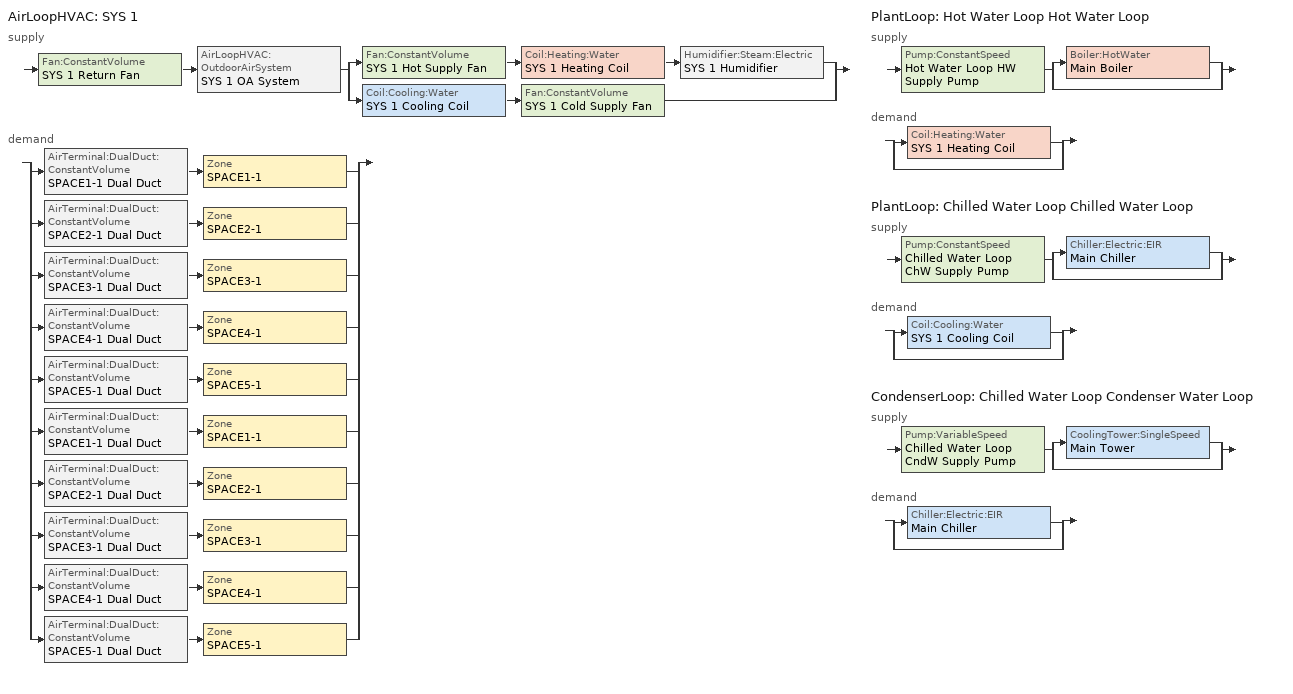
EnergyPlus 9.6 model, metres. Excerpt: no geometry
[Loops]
AirLoopHVAC 'SYS 1'
 supply: Fan:ConstantVolume 'SYS 1 Return Fan' > AirLoopHVAC:OutdoorAirSystem 'SYS 1 OA System' > split
  | Fan:ConstantVolume 'SYS 1 Hot Supply Fan' > Coil:Heating:Water 'SYS 1 Heating Coil' > Humidifier:Steam:Electric 'SYS 1 Humidifier'
  | Coil:Cooling:Water 'SYS 1 Cooling Coil' > Fan:ConstantVolume 'SYS 1 Cold Supply Fan'
 demand: split
  | AirTerminal:DualDuct:ConstantVolume 'SPACE1-1 Dual Duct' > Zone 'SPACE1-1'
  | AirTerminal:DualDuct:ConstantVolume 'SPACE2-1 Dual Duct' > Zone 'SPACE2-1'
  | AirTerminal:DualDuct:ConstantVolume 'SPACE3-1 Dual Duct' > Zone 'SPACE3-1'
  | AirTerminal:DualDuct:ConstantVolume 'SPACE4-1 Dual Duct' > Zone 'SPACE4-1'
  | AirTerminal:DualDuct:ConstantVolume 'SPACE5-1 Dual Duct' > Zone 'SPACE5-1'
  | AirTerminal:DualDuct:ConstantVolume 'SPACE1-1 Dual Duct' > Zone 'SPACE1-1'
  | AirTerminal:DualDuct:ConstantVolume 'SPACE2-1 Dual Duct' > Zone 'SPACE2-1'
  | AirTerminal:DualDuct:ConstantVolume 'SPACE3-1 Dual Duct' > Zone 'SPACE3-1'
  | AirTerminal:DualDuct:ConstantVolume 'SPACE4-1 Dual Duct' > Zone 'SPACE4-1'
  | AirTerminal:DualDuct:ConstantVolume 'SPACE5-1 Dual Duct' > Zone 'SPACE5-1'
PlantLoop 'Hot Water Loop Hot Water Loop'
 supply: Pump:ConstantSpeed 'Hot Water Loop HW Supply Pump' > split
  | Boiler:HotWater 'Main Boiler'
  | bypass
 demand: split
  | Coil:Heating:Water 'SYS 1 Heating Coil'
  | bypass
PlantLoop 'Chilled Water Loop Chilled Water Loop'
 supply: Pump:ConstantSpeed 'Chilled Water Loop ChW Supply Pump' > split
  | Chiller:Electric:EIR 'Main Chiller'
  | bypass
 demand: split
  | Coil:Cooling:Water 'SYS 1 Cooling Coil'
  | bypass
CondenserLoop 'Chilled Water Loop Condenser Water Loop'
 supply: Pump:VariableSpeed 'Chilled Water Loop CndW Supply Pump' > split
  | CoolingTower:SingleSpeed 'Main Tower'
  | bypass
 demand: split
  | Chiller:Electric:EIR 'Main Chiller'
  | bypass
[ThermostatSetpoint:DualSetpoint]
All Zones Dual SP Control: Heating Setpoint Temperature Schedule=Htg-SetP-Sch; Cooling Setpoint Temperature Schedule=Clg-SetP-Sch
[ZoneControl:Thermostat] Control Type Schedule=HVACTemplate-Always 4; Control=All Zones Dual SP Control
Name | Zone or ZoneList
SPACE1-1 Thermostat | SPACE1-1
SPACE2-1 Thermostat | SPACE2-1
SPACE3-1 Thermostat | SPACE3-1
SPACE4-1 Thermostat | SPACE4-1
SPACE5-1 Thermostat | SPACE5-1
[DesignSpecification:OutdoorAir] Outdoor Air Method=Flow/Person; Outdoor Air Flow per Person {m3/s}=0.00944; Outdoor Air Flow per Zone Floor Area {m3/s-m2}=0; Outdoor Air Flow per Zone {m3/s}=0
SZ DSOA SPACE1-1; SZ DSOA SPACE2-1; SZ DSOA SPACE3-1; SZ DSOA SPACE4-1; SZ DSOA SPACE5-1
[Sizing:Zone] Zone Cooling Design Supply Air Temperature Input Method=SupplyAirTemperature; Zone Cooling Design Supply Air Temperature {C}=12.8; Zone Cooling Design Supply Air Temperature Difference {delta C}=11.11; Zone Heating Design Supply Air Temperature Input Method=SupplyAirTemperature; Zone Heating Design Supply Air Temperature {C}=50; Zone Heating Design Supply Air Temperature Difference {delta C}=30; Zone Cooling Design Supply Air Humidity Ratio {kg-H20/kg-air}=0.008; Zone Heating Design Supply Air Humidity Ratio {kg-H2O/kg-air}=0.008; Cooling Design Air Flow Method=DesignDay; Cooling Design Air Flow Rate {m3/s}=0; Cooling Minimum Air Flow Fraction=0; Heating Design Air Flow Method=DesignDay; Heating Design Air Flow Rate {m3/s}=0; Heating Maximum Air Flow Fraction=0
Name | Design Specification Outdoor Air Object | Design Specification Zone Air Distribution Object
SPACE1-1 | SZ DSOA SPACE1-1 | SZ DSZAD SPACE1-1
SPACE2-1 | SZ DSOA SPACE2-1 | SZ DSZAD SPACE2-1
SPACE3-1 | SZ DSOA SPACE3-1 | SZ DSZAD SPACE3-1
SPACE4-1 | SZ DSOA SPACE4-1 | SZ DSZAD SPACE4-1
SPACE5-1 | SZ DSOA SPACE5-1 | SZ DSZAD SPACE5-1
[DesignSpecification:ZoneAirDistribution] Zone Air Distribution Effectiveness in Cooling Mode=1; Zone Air Distribution Effectiveness in Heating Mode=1
SZ DSZAD SPACE1-1; SZ DSZAD SPACE2-1; SZ DSZAD SPACE3-1; SZ DSZAD SPACE4-1; SZ DSZAD SPACE5-1
[Zone equipment]
SPACE1-1: SPACE1-1 Dual Duct
SPACE2-1: SPACE2-1 Dual Duct
SPACE3-1: SPACE3-1 Dual Duct
SPACE4-1: SPACE4-1 Dual Duct
SPACE5-1: SPACE5-1 Dual Duct
[AirTerminal:DualDuct:ConstantVolume] Maximum Air Flow Rate {m3/s}=autosize
SPACE1-1 Dual Duct; SPACE2-1 Dual Duct; SPACE3-1 Dual Duct; SPACE4-1 Dual Duct; SPACE5-1 Dual Duct
[Sizing:System]
SYS 1: Type of Load to Size On=Sensible; Design Outdoor Air Flow Rate {m3/s}=autosize; Central Heating Maximum System Air Flow Ratio=1; Preheat Design Temperature {C}=7.2; Preheat Design Humidity Ratio {kg-H2O/kg-air}=0.008; Precool Design Temperature {C}=11; Precool Design Humidity Ratio {kg-H2O/kg-air}=0.008; Central Cooling Design Supply Air Temperature {C}=12.8; Central Heating Design Supply Air Temperature {C}=50; Sizing Option=NonCoincident; 100% Outdoor Air in Cooling=No; 100% Outdoor Air in Heating=No; Central Cooling Design Supply Air Humidity Ratio {kg-H2O/kg-air}=0.008; Central Heating Design Supply Air Humidity Ratio {kg-H2O/kg-air}=0.008; Cooling Supply Air Flow Rate Method=DesignDay; Cooling Supply Air Flow Rate {m3/s}=0; Heating Supply Air Flow Rate Method=DesignDay; Heating Supply Air Flow Rate {m3/s}=0; System Outdoor Air Method=ZoneSum; Zone Maximum Outdoor Air Fraction=1; Cooling Design Capacity Method=CoolingDesignCapacity; Cooling Design Capacity {W}=autosize; Heating Design Capacity Method=HeatingDesignCapacity; Heating Design Capacity {W}=autosize; Central Cooling Capacity Control Method=OnOff
[AirLoopHVAC]
SYS 1: Design Supply Air Flow Rate {m3/s}=autosize
[AirLoopHVAC:ReturnPlenum]
SYS 1 Return Plenum: Zone=PLENUM-1
[SetpointManager:OutdoorAirReset] Control Variable=Temperature
Name | Setpoint at Outdoor Low Temperature {C} | Outdoor Low Temperature {C} | Setpoint at Outdoor High Temperature {C} | Outdoor High Temperature {C} | Setpoint Node or NodeList
SYS 1 Cooling Supply Air Temp Manager | 15.6 | 15.6 | 12.8 | 23.3 | SYS 1 Cold Supply Fan Outlet
SYS 1 Heating Supply Air Temp Manager | 50 | 7.8 | 26 | 12.2 | SYS 1 Heating Coil Outlet
[SetpointManager:MixedAir]
SYS 1 Cooling Coil Air Temp Manager: Control Variable=Temperature; Setpoint Node or NodeList=SYS 1 Cooling Setpoint Nodes
[Coil:Cooling:Water]
SYS 1 Cooling Coil: Design Water Flow Rate {m3/s}=autosize; Design Air Flow Rate {m3/s}=autosize; Design Inlet Water Temperature {C}=autosize; Design Inlet Air Temperature {C}=autosize; Design Outlet Air Temperature {C}=autosize; Design Inlet Air Humidity Ratio {kg-H2O/kg-air}=autosize; Design Outlet Air Humidity Ratio {kg-H2O/kg-air}=autosize; Type of Analysis=DetailedAnalysis; Heat Exchanger Configuration=CrossFlow
[Controller:WaterCoil] Control Variable=Temperature; Actuator Variable=Flow; Controller Convergence Tolerance {deltaC}=autosize; Maximum Actuated Flow {m3/s}=autosize; Minimum Actuated Flow {m3/s}=0
Name | Action
SYS 1 Cooling Coil Controller | Reverse
SYS 1 Heating Coil Controller | Normal
[Coil:Heating:Water]
SYS 1 Heating Coil: U-Factor Times Area Value {W/K}=autosize; Maximum Water Flow Rate {m3/s}=autosize; Performance Input Method=UFactorTimesAreaAndDesignWaterFlowRate; Rated Inlet Water Temperature=82.2; Rated Inlet Air Temperature=16.6; Rated Outlet Water Temperature=71.1; Rated Outlet Air Temperature=32.2; Rated Ratio for Air and Water Convection=0.5
[Fan:ConstantVolume] Availability Schedule=FanAvailSched; Fan Efficiency=0.7; Maximum Flow Rate {m3/s}=autosize; Motor Efficiency=0.9; Motor in Airstream Fraction=1
Name | Pressure Rise {Pa}
SYS 1 Return Fan | 500
SYS 1 Hot Supply Fan; SYS 1 Cold Supply Fan | 1000
[SetpointManager:SingleZone:Humidity:Minimum]
SYS 1 Humidification Setpoint Manager: Setpoint Node or NodeList=SYS 1 Humidifier Outlet
[Humidifier:Steam:Electric]
SYS 1 Humidifier: Rated Capacity {m3/s}=0.000001; Rated Power {W}=autosize; rated fan power {W}=0; Standby power {W}=0
[Controller:OutdoorAir]
SYS 1 OA Controller: Minimum Outdoor Air Flow Rate {m3/s}=autosize; Maximum Outdoor Air Flow Rate {m3/s}=autosize; Economizer Control Type=DifferentialDryBulb; Economizer Control Action Type=ModulateFlow; Lockout Type=NoLockout; Minimum Limit Type=ProportionalMinimum
[Boiler:HotWater]
Main Boiler: Fuel Type=NaturalGas; Nominal Capacity {W}=autosize; Nominal Thermal Efficiency=0.8; Efficiency Curve Temperature Evaluation Variable=LeavingBoiler; Normalized Boiler Efficiency Curve=Main Boiler Efficiency Curve; Max Design Boiler Water Flow Rate {m3/s}=autosize; Minimum Part Load Ratio=0; Maximum Part Load Ratio=1.1; Optimum Part Load Ratio=1; Temp Upper Limit Water Outlet {C}=100; Boiler Flow Mode=ConstantFlow; Parasitic Electric Load {W}=0; Sizing Factor=1
[Chiller:Electric:EIR]
Main Chiller: Reference Capacity {W}=autosize; Reference COP {W/W}=3.2; Reference Leaving Chilled Water Temperature {C}=6.67; Reference Entering Condenser Fluid Temperature {C}=29.4; Reference Evaporator Volumetric Water Flow Rate {m3/s}=autosize; Reference Condenser Volumetric Water Flow Rate {m3/s}=autosize; Cooling Capacity Function of Temperature Curve=Main Chiller RecipCapFT; Electric Input to Cooling Output Ratio Function of Temperature Curve=Main Chiller RecipEIRFT; Electric Input to Cooling Output Ratio Function of Part Load Ratio Curve=Main Chiller RecipEIRFPLR; Minimum Part Load Ratio=0; Maximum Part Load Ratio=1; Optimum Part Load Ratio=1; Minimum Unloading Ratio=0.25; Condenser Type=WaterCooled; Compressor Motor Efficiency=1; Leaving Chilled Water Lower Temperature Limit {C}=5; Chiller Flow Mode=ConstantFlow; Design Heat Recovery Water Flow Rate {m3/s}=0; Sizing Factor=1
[CoolingTower:SingleSpeed]
Main Tower: Design Water Flow Rate {m3/s}=autosize; Design Air Flow Rate {m3/s}=autosize; Design Fan Power {W}=autosize; Design U-Factor Times Area Value {W/K}=autosize; Free Convection Air Flow Rate {m3/s}=autocalculate; Free Convection U-Factor Times Area Value {W/K}=autocalculate; Performance Input Method=UFactorTimesAreaAndDesignWaterFlowRate; Free Convection Capacity {W}=autocalculate; Evaporation Loss Mode=SaturatedExit; Drift Loss Percent {percent}=0.008; Blowdown Calculation Mode=ConcentrationRatio; Blowdown Concentration Ratio=3; Capacity Control=FanCycling; Sizing Factor=1
[Sizing:Plant]
Name | Loop Type | Design loop exit temperature {C} | Design loop delta T {deltaC}
Hot Water Loop Hot Water Loop | Heating | 82 | 11
Chilled Water Loop Chilled Water Loop | Cooling | 7.22 | 6.67
Chilled Water Loop Condenser Water Loop | Condenser | 29.4 | 5.6
[PlantLoop] Fluid Type=Water; Maximum Loop Volumetric Flow Rate {m3/s}=autosize; Minimum Loop Volumetric Flow Rate {m3/s}=0; volume of the plant loop {m3}=autosize; Load Distribution Scheme=SequentialLoad; Plant Loop Demand Calculation Scheme=SingleSetpoint
Name | PlantEquipmentOperationSchemes | Maximum Loop Temperature {C} | Minimum Loop Temperature {C} | AvailabilityManagerAssignmentList | Common Pipe Simulation
Hot Water Loop Hot Water Loop | Hot Water Loop Operation | 100 | 10
Chilled Water Loop Chilled Water Loop | Chilled Water Loop Chiller Operation | 98 | 1 | Chilled Water Loop Availability List | None
[PlantEquipmentOperationSchemes] Control Scheme Schedule=HVACTemplate-Always 1
Name | Control Scheme
Hot Water Loop Operation | Hot Water Loop Operation All Hours
Chilled Water Loop Chiller Operation | Chilled Water Loop Chiller Operation All Hours
[PlantEquipmentOperation:HeatingLoad]
Hot Water Loop Operation All Hours: Load Range Lower Limit 1 {W}=0; Load Range Upper Limit 1 {W}=1000000000000000; Priority Control 1 Equipment List=Hot Water Loop All Equipment
[PlantEquipmentList]
Hot Water Loop All Equipment: Main Boiler
Chilled Water Loop All Chillers: Main Chiller
[Pump:ConstantSpeed] Rated Volumetric Flow Rate {m3/s}=autosize; Rated Pump Head {Pa}=179352; Rated Power Consumption {W}=autosize; Motor Efficiency=0.9; Fraction of Motor Inefficiencies to Fluid Stream=0; Pump Control Type=INTERMITTENT
Hot Water Loop HW Supply Pump; Chilled Water Loop ChW Supply Pump
[PlantEquipmentOperation:CoolingLoad] Load Range Lower Limit 1 {W}=0; Load Range Upper Limit 1 {W}=1000000000000000
Name | Priority Control 1 Equipment List
Chilled Water Loop Chiller Operation All Hours | Chilled Water Loop All Chillers
Chilled Water Loop Condenser Operation All Hours | Chilled Water Loop All Condensers
[CondenserLoop]
Chilled Water Loop Condenser Water Loop: Fluid Type=Water; Condenser Operation Scheme List=Chilled Water Loop Condenser Operation; Maximum Loop Temperature {C}=80; Minimum Loop Temperature {C}=5; Maximum Loop Volumetric Flow Rate {m3/s}=autosize; Minimum Loop Volumetric Flow Rate {m3/s}=0; volume of the plant loop {m3}=autosize; Load Distribution Scheme=SequentialLoad
[CondenserEquipmentOperationSchemes]
Chilled Water Loop Condenser Operation: Control Scheme=Chilled Water Loop Condenser Operation All Hours; Control Scheme Schedule=HVACTemplate-Always 1
[CondenserEquipmentList]
Chilled Water Loop All Condensers: Main Tower
[Pump:VariableSpeed]
Chilled Water Loop CndW Supply Pump: Rated Volumetric Flow Rate {m3/s}=autosize; Rated Pump Head {Pa}=179352; Rated Power Consumption {W}=autosize; Motor Efficiency=0.9; Fraction of Motor Inefficiencies to Fluid Stream=0; Coefficient 1 of the Part Load Performance Curve=0; Coefficient 2 of the Part Load Performance Curve=0; Coefficient 3 of the Part Load Performance Curve=1; Coefficient 4 of the Part Load Performance Curve=0; Min Flow Rate while operating in variable flow capacity {m3/s}=0; Pump Control Type=INTERMITTENT
[Schedule:Compact]
Htg-SetP-Sch: Through: 12/31, For: WeekDays CustomDay1 CustomDay2, Until: 6:00, 13, Until: 7:00, 18, Until: 21:00, 23, Until: 24:00, 13, For: WeekEnds Holiday, Until: 24:00, 13, For: SummerDesignDay, Until: 24:00, 13, For: WinterDesignDay, Until: 24:00, 23
Clg-SetP-Sch: Through: 12/31, For: WeekDays CustomDay1 CustomDay2, Until: 7:00, 32, Until: 21:00, 24, Until: 24:00, 32, For: WeekEnds Holiday, Until: 24:00, 32, For: SummerDesignDay, Until: 24:00, 24, For: WinterDesignDay, Until: 24:00, 32
FanAvailSched: Through: 12/31, For: WeekDays CustomDay1 CustomDay2, Until: 7:00, 0, Until: 21:00, 1, Until: 24:00, 0, For: Weekends Holiday, Until: 24:00, 0, For: SummerDesignDay, Until: 24:00, 1, For: WinterDesignDay, Until: 24:00, 1
HVACTemplate-Always 4: Through: 12/31, For: AllDays, Until: 24:00, 4
HVACTemplate-Always 1: Through: 12/31, For: AllDays, Until: 24:00, 1
[Curve:Quadratic] Minimum Value of x=0; Maximum Value of x=1
Name | Coefficient1 Constant | Coefficient2 x | Coefficient3 x**2
Main Boiler Efficiency Curve | 0.97 | 0.0633 | -0.0333
Main Chiller RecipEIRFPLR | 0.088065 | 1.137742 | -0.225806
[Curve:Biquadratic] Minimum Value of x=5; Maximum Value of x=10; Minimum Value of y=24; Maximum Value of y=35
Name | Coefficient1 Constant | Coefficient2 x | Coefficient3 x**2 | Coefficient4 y | Coefficient5 y**2 | Coefficient6 x*y
Main Chiller RecipCapFT | 0.507883 | 0.145228 | -0.00625644 | -0.0011178 | -0.0001296 | -0.00028188
Main Chiller RecipEIRFT | 1.03076 | -0.103536 | 0.00710208 | 0.0093186 | 0.00031752 | -0.00104328
